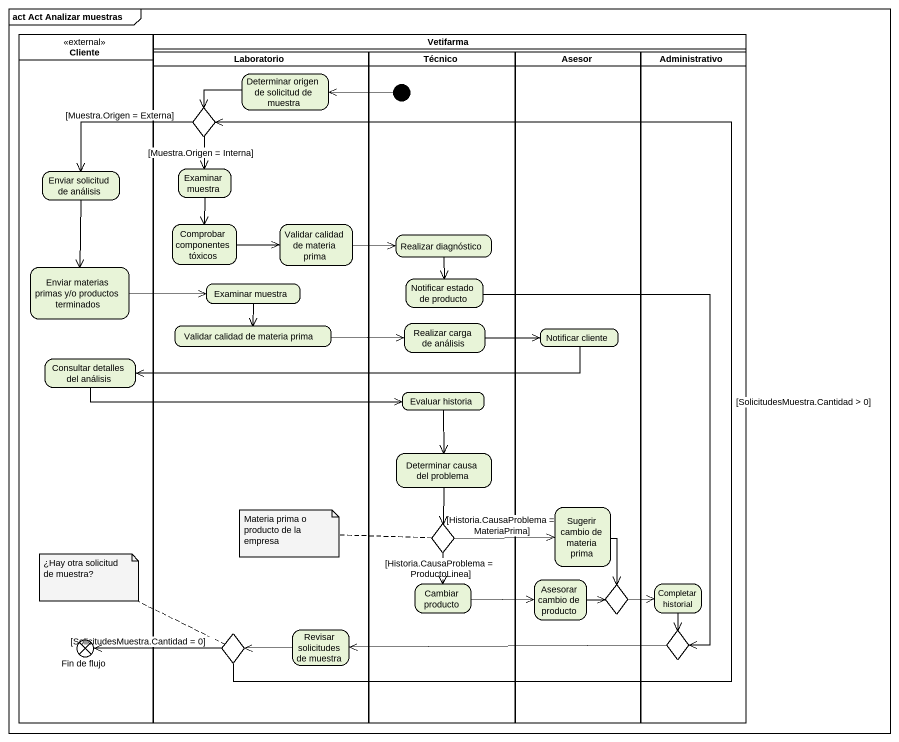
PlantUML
@startuml
mainframe act Act Analizar muestras
hide empty description
state Cliente <<external>> {
  state "Enviar solicitud de análisis" as Enviar_solicitud_de_análisis
  state "Enviar materias primas y/o productos terminados" as Enviar_materias_primas_y_o
  state "Consultar detalles del análisis" as Consultar_detalles_del
  state "Fin de flujo" as Fin_de_flujo <<end>>
}
state Vetifarma <<partition>> {
  state Laboratorio <<partition>> {
    state "Determinar origen de solicitud de muestra" as Determinar_origen_de
    state choice1 <<choice>>
    state "Examinar muestra" as Examinar_muestra
    state "Comprobar componentes tóxicos" as Comprobar_componentes
    state "Validar calidad de materia prima" as Validar_calidad_de_materia
    state "Examinar muestra" as Examinar_muestra_2
    state "Validar calidad de materia prima" as Validar_calidad_de_materia_2
    state choice4 <<choice>>
    state "Revisar solicitudes de muestra" as Revisar_solicitudes_de
  }
  state Técnico <<partition>> {
    state initial1 <<start>>
    state "Realizar diagnóstico" as Realizar_diagnóstico
    state "Notificar estado de producto" as Notificar_estado_de_producto
    state "Realizar carga de análisis" as Realizar_carga_de_análisis
    state "Evaluar historia" as Evaluar_historia
    state "Determinar causa del problema" as Determinar_causa_del
    state choice2 <<choice>>
    state "Cambiar producto" as Cambiar_producto
  }
  state Asesor <<partition>> {
    state "Notificar cliente" as Notificar_cliente
    state "Sugerir cambio de materia prima" as Sugerir_cambio_de_materia
    state "Asesorar cambio de producto" as Asesorar_cambio_de_producto
    state choice3 <<choice>>
  }
  state Administrativo <<partition>> {
    state "Completar historial" as Completar_historial
    state choice5 <<choice>>
  }
}
Determinar_origen_de -left-> choice1
initial1 -left-> Determinar_origen_de
choice1 --> Examinar_muestra : [Muestra.Origen = Interna]
choice1 -left-> Enviar_solicitud_de_análisis : [Muestra.Origen = Externa]
Examinar_muestra --> Comprobar_componentes
Enviar_solicitud_de_análisis --> Enviar_materias_primas_y_o
Comprobar_componentes -right-> Validar_calidad_de_materia
Validar_calidad_de_materia -right-> Realizar_diagnóstico
Realizar_diagnóstico --> Notificar_estado_de_producto
Enviar_materias_primas_y_o -right-> Examinar_muestra_2
Examinar_muestra_2 --> Validar_calidad_de_materia_2
Notificar_estado_de_producto --> choice5
Realizar_carga_de_análisis -right-> Notificar_cliente
Consultar_detalles_del -right-> Evaluar_historia
Validar_calidad_de_materia_2 -right-> Realizar_carga_de_análisis
Notificar_cliente -left-> Consultar_detalles_del
Evaluar_historia --> Determinar_causa_del
Determinar_causa_del --> choice2
Sugerir_cambio_de_materia --> choice3
choice2 -right-> Sugerir_cambio_de_materia : [Historia.CausaProblema = MateriaPrima]
choice2 --> Cambiar_producto : [Historia.CausaProblema = ProductoLinea]
Cambiar_producto -right-> Asesorar_cambio_de_producto
Asesorar_cambio_de_producto -right-> choice3
choice3 -right-> Completar_historial
Completar_historial --> choice5
choice4 -up-> choice1 : [SolicitudesMuestra.Cantidad > 0]
choice4 -left-> Fin_de_flujo : [SolicitudesMuestra.Cantidad = 0]
Revisar_solicitudes_de -left-> choice4
choice5 -left-> Revisar_solicitudes_de
note left of choice2 : Materia prima o producto de la empresa
note left of choice4 : ¿Hay otra solicitud de muestra?
@enduml
